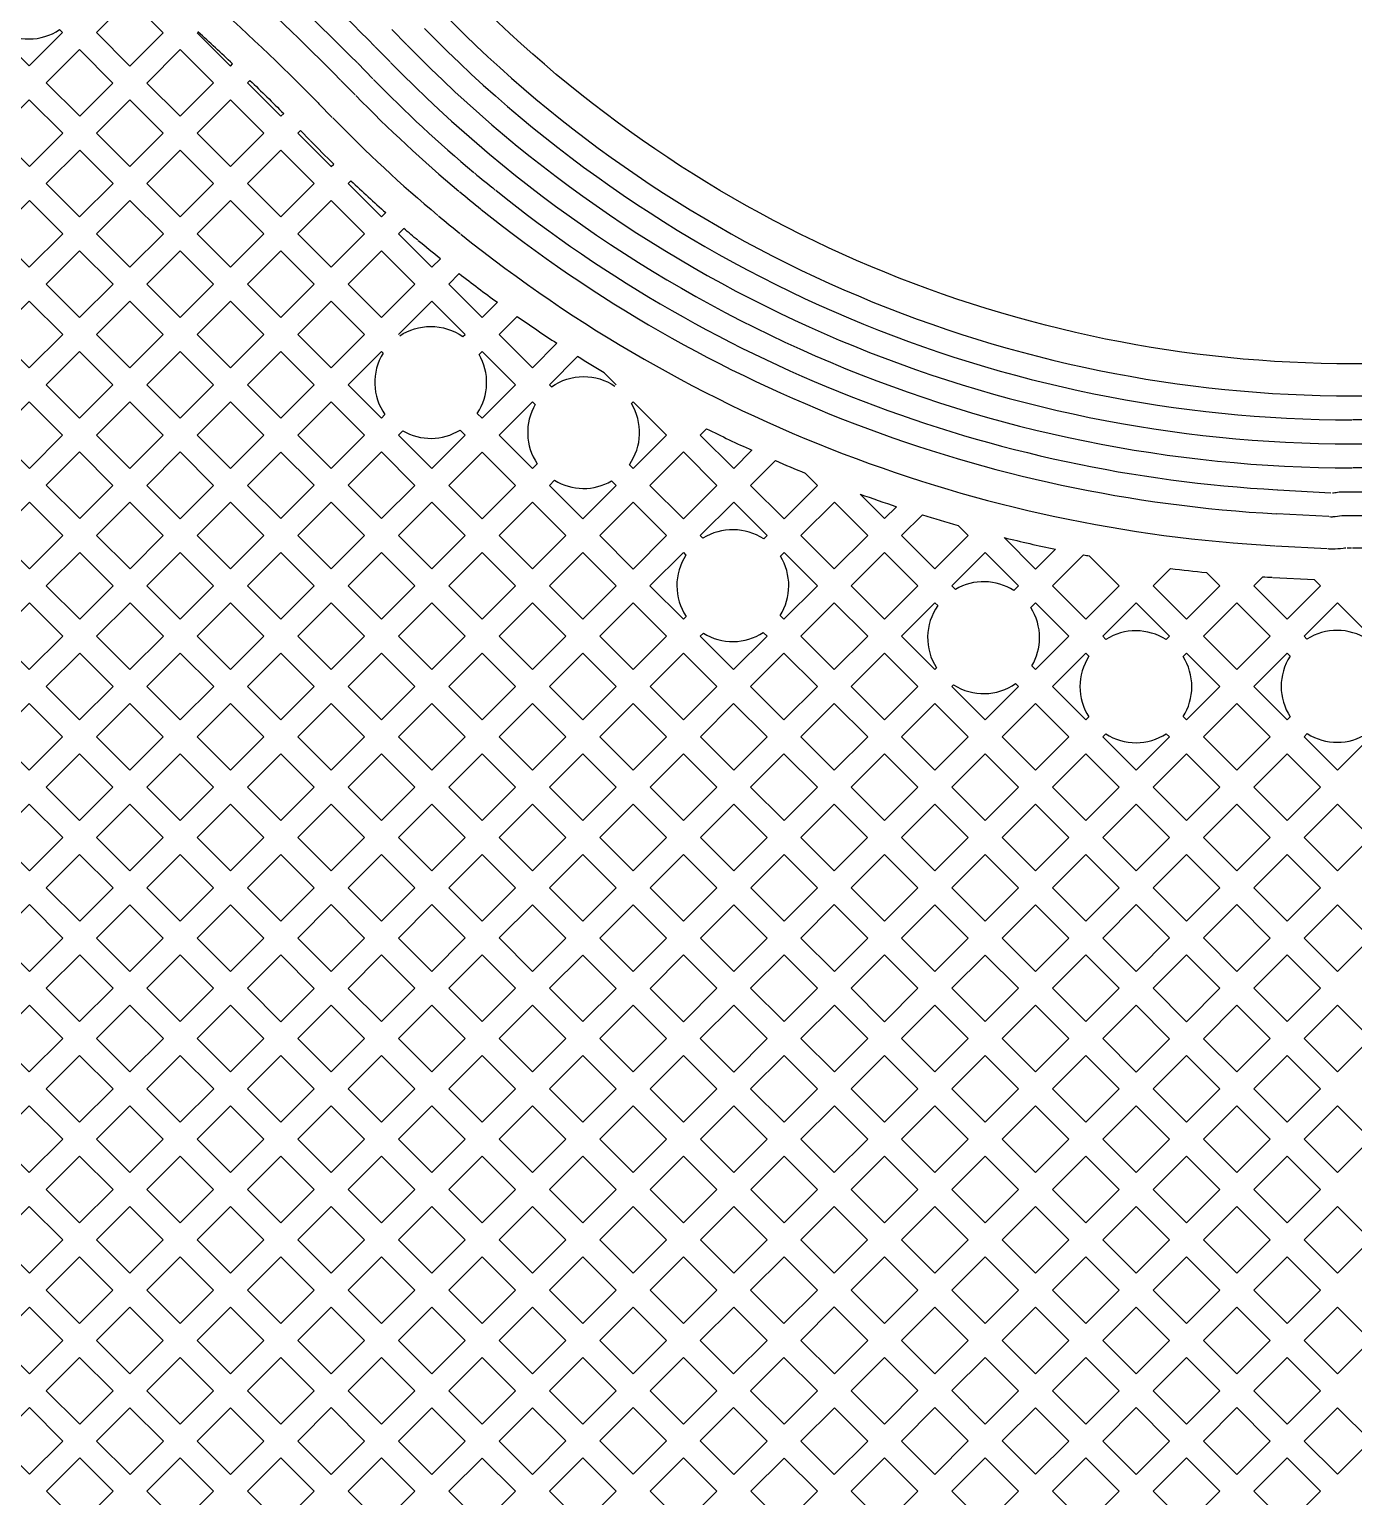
# Model space of a CAD drawing. Extents: x 1548 to 1929, y -174 to 95.
# Drawn here: x 1614.468 to 1618.676, y 44.622 to 49.285 of the extents above; entities that cross this region are included whole.
import ezdxf

# ---------------------------------------------------------------- set-up
doc = ezdxf.new("R2010")
doc.units = 0
doc.layers.add('gbr-dxf_layer0', color=7, linetype='Continuous')

msp = doc.modelspace()

# ---------------------------------------------------------------- linework, layer by layer
at = {"layer": 'gbr-dxf_layer0'}
for p, q in [((1615.6204, 49.2848), (1615.668, 49.2362)), ((1615.6147, 49.1817), (1615.5671, 49.2303)), ((1615.5117, 49.1778), (1615.5599, 49.1287)), ((1615.5037, 49.0773), (1615.4585, 49.1231)), ((1618.6733, 48.1205), (1624.1723, 48.1205)), ((1624.1709, 48.0443), (1618.6719, 48.0443)), ((1618.6717, 47.9682), (1624.1726, 47.9682)), ((1624.1701, 47.892), (1618.6731, 47.892)), ((1618.435, 47.8221), (1618.6034, 47.8129)), ((1618.6715, 47.8158), (1624.1729, 47.8158)), ((1618.5968, 47.737), (1618.4322, 47.7459)), ((1624.1704, 47.7396), (1618.6728, 47.7396)), ((1618.4281, 47.644), (1618.5915, 47.6351)), ((1618.655, 47.6374), (1618.6696, 47.6376)), ((1618.6719, 47.6377), (1624.173, 47.6377))]:
    msp.add_line(p, q, dxfattribs=at)
at = {"layer": 'gbr-dxf_layer0', "linetype": 'Continuous'}
for points in [[(1664.8334, 53.4093, 0.067841), (1664.7315, 53.3954), (1664.7247, 53.3936), (1664.5482, 53.3936, 0.196906), (1664.3886, 53.3268), (1664.3323, 53.2704, -0.047957), (1664.2718, 53.2389), (1636.0623, 53.2389, 0.202307), (1626.9926, 49.4125, -0.202284), (1624.1723, 48.2224), (1618.672, 48.2224, -0.202256), (1615.852, 49.4119)], [(1614.6436, 49.714, -0.032228), (1615.3835, 49.0542, -0.036152), (1615.3884, 49.0488), (1615.4309, 49.0056)], [(1615.0018, 49.2748), (1615.1077, 49.1689), (1615.1142, 49.1755, 0.004948), (1615.0042, 49.2773)], [(1615.3214, 48.9552), (1615.4273, 48.8493), (1615.4353, 48.8573, -0.005716), (1615.361, 48.9318)], [(1615.7025, 48.615, -0.003186), (1615.6582, 48.6526), (1615.6411, 48.6355)], [(1615.6411, 48.6355), (1615.7471, 48.5295), (1615.7742, 48.5565, -0.005769), (1615.704, 48.6138)], [(1615.6453, 48.3116, -0.147494), (1615.7435, 48.3412, -0.154669), (1615.8459, 48.3088), (1615.853, 48.3158), (1615.7471, 48.4217), (1615.6411, 48.3157)], [(1616.3327, 48.156), (1616.295, 48.1936, -0.005398), (1616.2103, 48.2456), (1616.1207, 48.1559)], [(1616.1207, 48.1559), (1616.1271, 48.1495, -0.154617), (1616.2294, 48.182, -0.148891), (1616.3285, 48.1518)], [(1616.6002, 47.9962), (1616.6201, 48.0161, 0.008622), (1616.764, 47.9479)], [(1618.6083, 47.8127, 0.054475), (1618.6247, 47.8145, -0.064183), (1618.6344, 47.8157), (1618.6701, 47.8157)], [(1618.6714, 47.7395), (1618.6385, 47.7395, -0.047472), (1618.6098, 47.7365)], [(1618.6091, 47.6346, 0.033005), (1618.6426, 47.6368, -0.041348), (1618.6509, 47.6375)], [(1618.4169, 47.5429, -0.001715), (1618.3867, 47.5447), (1618.3585, 47.5165)]]:
    msp.add_lwpolyline(points, format="xyb", dxfattribs=at)
for points in [[(1614.6819, 49.2749), (1614.7879, 49.381), (1614.894, 49.2748), (1614.788, 49.1688)], [(1614.5222, 49.1152), (1614.628, 49.2211), (1614.7341, 49.1149), (1614.6283, 49.0091)], [(1614.8419, 49.1149), (1614.9479, 49.2209), (1615.0538, 49.115), (1614.9478, 49.009)], [(1614.3623, 48.9553), (1614.4683, 49.0613), (1614.5744, 48.9552), (1614.4684, 48.8492)], [(1614.6822, 48.9552), (1614.788, 49.061), (1614.8939, 48.9552), (1614.7881, 48.8493)], [(1615.0017, 48.9552), (1615.1077, 49.0612), (1615.2137, 48.9552), (1615.1077, 48.8491)], [(1614.5223, 48.7953), (1614.6283, 48.9013), (1614.7342, 48.7954), (1614.6282, 48.6894)], [(1614.8419, 48.7954), (1614.9478, 48.9013), (1615.0538, 48.7953), (1614.948, 48.6894)], [(1615.1616, 48.7953), (1615.2676, 48.9013), (1615.3734, 48.7954), (1615.2674, 48.6894)], [(1614.3625, 48.6355), (1614.4684, 48.7414), (1614.5743, 48.6356), (1614.4683, 48.5296)], [(1614.6821, 48.6356), (1614.7881, 48.7416), (1614.8941, 48.6355), (1614.7881, 48.5296)], [(1615.0018, 48.6355), (1615.1077, 48.7414), (1615.2136, 48.6355), (1615.1077, 48.5297)], [(1615.3213, 48.6355), (1615.4273, 48.7415), (1615.5333, 48.6355), (1615.4273, 48.5295)], [(1614.5222, 48.4757), (1614.6282, 48.5817), (1614.7342, 48.4757), (1614.6282, 48.3697)], [(1614.842, 48.4757), (1614.948, 48.5817), (1615.0538, 48.4758), (1614.9478, 48.3698)], [(1615.1616, 48.4758), (1615.2674, 48.5816), (1615.3735, 48.4756), (1615.2676, 48.3698)], [(1615.4812, 48.4756), (1615.5872, 48.5816), (1615.6932, 48.4756), (1615.5872, 48.3696)], [(1614.3623, 48.3158), (1614.4683, 48.4219), (1614.5744, 48.3158), (1614.4683, 48.2098)], [(1614.6821, 48.3158), (1614.7881, 48.4218), (1614.894, 48.3159), (1614.788, 48.21)], [(1615.0017, 48.3159), (1615.1077, 48.4219), (1615.2137, 48.3159), (1615.1077, 48.2099)], [(1615.3215, 48.3159), (1615.4273, 48.4217), (1615.5334, 48.3157), (1615.4275, 48.2099)], [(1614.5222, 48.1559), (1614.6282, 48.262), (1614.7341, 48.1561), (1614.6281, 48.05)], [(1614.8419, 48.1561), (1614.9478, 48.262), (1615.0539, 48.156), (1614.9479, 48.0501)], [(1615.1616, 48.156), (1615.2676, 48.262), (1615.3736, 48.156), (1615.2676, 48.05)], [(1614.3625, 47.9962), (1614.4683, 48.102), (1614.5742, 47.9962), (1614.4684, 47.8903)], [(1614.682, 47.9962), (1614.788, 48.1022), (1614.894, 47.9962), (1614.788, 47.8901)], [(1615.0018, 47.9962), (1615.1077, 48.1021), (1615.2138, 47.9961), (1615.1078, 47.8902)], [(1615.3215, 47.9961), (1615.4275, 48.1021), (1615.5334, 47.9962), (1615.4274, 47.8902)], [(1614.5223, 47.8365), (1614.6281, 47.9423), (1614.7341, 47.8363), (1614.6283, 47.7305)], [(1614.8419, 47.8363), (1614.9479, 47.9423), (1615.0539, 47.8363), (1614.9479, 47.7302)], [(1615.1617, 47.8363), (1615.2676, 47.9422), (1615.3735, 47.8364), (1615.2676, 47.7304)], [(1615.4813, 47.8364), (1615.5873, 47.9423), (1615.6933, 47.8363), (1615.5873, 47.7304)], [(1615.801, 47.8363), (1615.9069, 47.9422), (1616.0129, 47.8362), (1615.9071, 47.7303)], [(1616.4403, 47.8363), (1616.5463, 47.9423), (1616.6524, 47.8363), (1616.5463, 47.7303)], [(1614.3624, 47.6765), (1614.4684, 47.7826), (1614.5744, 47.6766), (1614.4684, 47.5705)], [(1614.6822, 47.6766), (1614.788, 47.7824), (1614.894, 47.6764), (1614.7882, 47.5706)], [(1615.0018, 47.6764), (1615.1078, 47.7824), (1615.2137, 47.6765), (1615.1076, 47.5705)], [(1615.3214, 47.6765), (1615.4274, 47.7825), (1615.5334, 47.6765), (1615.4275, 47.5705)], [(1615.6412, 47.6765), (1615.7472, 47.7825), (1615.8532, 47.6764), (1615.7472, 47.5705)], [(1615.9609, 47.6764), (1616.0668, 47.7823), (1616.1727, 47.6764), (1616.0668, 47.5706)], [(1616.2804, 47.6764), (1616.3864, 47.7824), (1616.4924, 47.6764), (1616.3865, 47.5704)], [(1616.92, 47.6764), (1617.0261, 47.7825), (1617.1319, 47.6766), (1617.0259, 47.5705)], [(1614.5223, 47.5167), (1614.6283, 47.6227), (1614.7343, 47.5167), (1614.6283, 47.4106)], [(1614.8421, 47.5167), (1614.9479, 47.6225), (1615.0538, 47.5166), (1614.948, 47.4108)], [(1615.1615, 47.5166), (1615.2676, 47.6226), (1615.3736, 47.5166), (1615.2675, 47.4106)], [(1615.4813, 47.5166), (1615.5873, 47.6226), (1615.6933, 47.5166), (1615.5873, 47.4106)], [(1615.8011, 47.5166), (1615.9071, 47.6226), (1616.0129, 47.5167), (1615.907, 47.4107)], [(1616.1207, 47.5167), (1616.2266, 47.6225), (1616.3326, 47.5165), (1616.2267, 47.4107)], [(1617.0798, 47.5167), (1617.1858, 47.6227), (1617.2918, 47.5167), (1617.1858, 47.4106)], [(1614.3623, 47.3567), (1614.4684, 47.4628), (1614.5744, 47.3568), (1614.4683, 47.2507)], [(1614.6821, 47.3568), (1614.7882, 47.4628), (1614.8941, 47.3569), (1614.788, 47.2509)], [(1615.0018, 47.3569), (1615.1076, 47.4627), (1615.2137, 47.3567), (1615.1078, 47.2509)], [(1615.3214, 47.3567), (1615.4275, 47.4627), (1615.5335, 47.3567), (1615.4274, 47.2507)], [(1615.6412, 47.3567), (1615.7472, 47.4627), (1615.8531, 47.3568), (1615.7471, 47.2508)], [(1615.9608, 47.3568), (1616.0668, 47.4628), (1616.1728, 47.3568), (1616.0669, 47.2508)], [(1616.2806, 47.3568), (1616.3865, 47.4626), (1616.4925, 47.3566), (1616.3866, 47.2508)], [(1616.9199, 47.3567), (1617.0259, 47.4628), (1617.1319, 47.3568), (1617.0259, 47.2507)], [(1618.1988, 47.3567), (1618.3047, 47.4626), (1618.4107, 47.3566), (1618.3048, 47.2507)], [(1614.5222, 47.1968), (1614.6283, 47.3029), (1614.7342, 47.197), (1614.6281, 47.091)], [(1614.8419, 47.197), (1614.948, 47.303), (1615.054, 47.197), (1614.9479, 47.091)], [(1615.1617, 47.197), (1615.2675, 47.3028), (1615.3735, 47.1968), (1615.2677, 47.091)], [(1615.4813, 47.1968), (1615.5873, 47.3029), (1615.6932, 47.197), (1615.5872, 47.0909)], [(1615.801, 47.197), (1615.907, 47.3029), (1616.013, 47.1969), (1615.907, 47.091)], [(1616.1207, 47.1969), (1616.2267, 47.3029), (1616.3327, 47.1969), (1616.2268, 47.0909)], [(1616.4405, 47.1969), (1616.5464, 47.3028), (1616.6522, 47.1969), (1616.5464, 47.091)], [(1616.76, 47.1969), (1616.866, 47.3029), (1616.972, 47.1968), (1616.866, 47.0909)], [(1617.0798, 47.1968), (1617.1858, 47.3029), (1617.2918, 47.1969), (1617.1858, 47.0908)], [(1614.3624, 47.0371), (1614.4683, 47.143), (1614.5742, 47.0371), (1614.4683, 46.9312)], [(1614.682, 47.0371), (1614.788, 47.1431), (1614.894, 47.0371), (1614.788, 46.9311)], [(1615.0018, 47.0371), (1615.1078, 47.1431), (1615.2139, 47.0371), (1615.1078, 46.9311)], [(1615.3216, 47.0371), (1615.4274, 47.1429), (1615.5333, 47.0371), (1615.4275, 46.9312)], [(1615.6411, 47.0371), (1615.7471, 47.1431), (1615.8531, 47.0371), (1615.7471, 46.931)], [(1615.9609, 47.0371), (1616.0669, 47.143), (1616.1729, 47.037), (1616.0669, 46.9311)], [(1616.2806, 47.037), (1616.3866, 47.143), (1616.4925, 47.0371), (1616.3865, 46.9312)], [(1616.6003, 47.0371), (1616.7061, 47.143), (1616.8121, 47.037), (1616.7063, 46.9311)], [(1616.9199, 47.037), (1617.0259, 47.143), (1617.1319, 47.0369), (1617.0259, 46.931)], [(1617.2396, 47.0369), (1617.3457, 47.143), (1617.4516, 47.0371), (1617.3455, 46.9311)], [(1617.5593, 47.0371), (1617.6654, 47.1431), (1617.7714, 47.0371), (1617.6653, 46.9311)], [(1618.1987, 47.0369), (1618.3048, 47.143), (1618.4107, 47.0371), (1618.3046, 46.931)], [(1614.5222, 46.8773), (1614.6281, 46.9832), (1614.7341, 46.8772), (1614.6282, 46.7713)], [(1614.8419, 46.8772), (1614.9479, 46.9832), (1615.0539, 46.8772), (1614.9479, 46.7712)], [(1615.1617, 46.8772), (1615.2677, 46.9832), (1615.3736, 46.8774), (1615.2676, 46.7713)], [(1615.4814, 46.8774), (1615.5872, 46.9832), (1615.6932, 46.8772), (1615.5874, 46.7713)], [(1615.801, 46.8772), (1615.907, 46.9832), (1616.013, 46.8772), (1615.907, 46.7711)], [(1616.1208, 46.8772), (1616.2268, 46.9832), (1616.3326, 46.8773), (1616.2267, 46.7713)], [(1616.4404, 46.8773), (1616.5464, 46.9832), (1616.6524, 46.8772), (1616.5464, 46.7713)], [(1616.7601, 46.8772), (1616.866, 46.9831), (1616.972, 46.8771), (1616.8662, 46.7712)], [(1617.0798, 46.8771), (1617.1858, 46.9831), (1617.2917, 46.8772), (1617.1857, 46.7712)], [(1617.3994, 46.8772), (1617.5055, 46.9832), (1617.6115, 46.8772), (1617.5054, 46.7712)], [(1617.7192, 46.8772), (1617.8253, 46.9832), (1617.9313, 46.8772), (1617.8252, 46.7712)], [(1618.039, 46.8772), (1618.1448, 46.983), (1618.2507, 46.8772), (1618.1449, 46.7713)], [(1618.3585, 46.8772), (1618.4645, 46.9832), (1618.5704, 46.8773), (1618.4644, 46.7713)], [(1614.3624, 46.7175), (1614.4683, 46.8234), (1614.5743, 46.7174), (1614.4684, 46.6115)], [(1614.6821, 46.7174), (1614.788, 46.8233), (1614.894, 46.7173), (1614.7881, 46.6114)], [(1615.0018, 46.7173), (1615.1078, 46.8233), (1615.2137, 46.7174), (1615.1077, 46.6114)], [(1615.3215, 46.7174), (1615.4275, 46.8235), (1615.5335, 46.7175), (1615.4275, 46.6114)], [(1615.6413, 46.7175), (1615.7471, 46.8233), (1615.8531, 46.7173), (1615.7473, 46.6115)], [(1615.9609, 46.7173), (1616.0669, 46.8233), (1616.1728, 46.7174), (1616.0667, 46.6114)], [(1616.2805, 46.7174), (1616.3865, 46.8234), (1616.4925, 46.7174), (1616.3866, 46.6114)], [(1616.6003, 46.7174), (1616.7063, 46.8234), (1616.8123, 46.7173), (1616.7063, 46.6114)], [(1616.92, 46.7173), (1617.0259, 46.8232), (1617.1318, 46.7173), (1617.0259, 46.6115)], [(1617.2396, 46.7173), (1617.3455, 46.8233), (1617.4515, 46.7173), (1617.3456, 46.6113)], [(1617.5593, 46.7173), (1617.6653, 46.8233), (1617.7714, 46.7173), (1617.6653, 46.6113)], [(1617.8791, 46.7173), (1617.9852, 46.8234), (1618.091, 46.7175), (1617.985, 46.6114)], [(1618.1988, 46.7175), (1618.3046, 46.8233), (1618.4105, 46.7174), (1618.3047, 46.6116)], [(1618.5183, 46.7174), (1618.6243, 46.8234), (1618.7304, 46.7173), (1618.6244, 46.6113)], [(1614.5223, 46.5576), (1614.6282, 46.6635), (1614.7342, 46.5575), (1614.6283, 46.4516)], [(1614.842, 46.5575), (1614.9479, 46.6634), (1615.0538, 46.5575), (1614.9479, 46.4516)], [(1615.1615, 46.5575), (1615.2676, 46.6636), (1615.3736, 46.5575), (1615.2676, 46.4515)], [(1615.4814, 46.5575), (1615.5874, 46.6636), (1615.6934, 46.5576), (1615.5874, 46.4515)], [(1615.8012, 46.5576), (1615.907, 46.6634), (1616.0129, 46.5575), (1615.9071, 46.4517)], [(1616.1206, 46.5575), (1616.2267, 46.6635), (1616.3327, 46.5575), (1616.2266, 46.4515)], [(1616.4404, 46.5575), (1616.5464, 46.6635), (1616.6524, 46.5575), (1616.5465, 46.4515)], [(1616.7602, 46.5575), (1616.8662, 46.6635), (1616.972, 46.5576), (1616.8661, 46.4516)], [(1617.0798, 46.5576), (1617.1857, 46.6634), (1617.2917, 46.5574), (1617.1858, 46.4516)], [(1617.3995, 46.5574), (1617.5054, 46.6634), (1617.6114, 46.5574), (1617.5055, 46.4514)], [(1617.7192, 46.5574), (1617.8252, 46.6634), (1617.9311, 46.5575), (1617.8251, 46.4515)], [(1618.0389, 46.5575), (1618.1449, 46.6636), (1618.2508, 46.5577), (1618.1448, 46.4517)], [(1618.3586, 46.5577), (1618.4644, 46.6635), (1618.5705, 46.5574), (1618.4647, 46.4516)], [(1614.3624, 46.3977), (1614.4684, 46.5037), (1614.5744, 46.3977), (1614.4684, 46.2916)], [(1614.6822, 46.3977), (1614.7881, 46.5036), (1614.894, 46.3977), (1614.7881, 46.2918)], [(1615.0018, 46.3977), (1615.1077, 46.5036), (1615.2137, 46.3976), (1615.1078, 46.2917)], [(1615.3214, 46.3976), (1615.4275, 46.5037), (1615.5335, 46.3977), (1615.4275, 46.2916)], [(1615.6413, 46.3977), (1615.7473, 46.5037), (1615.8532, 46.3978), (1615.7471, 46.2918)], [(1615.9609, 46.3978), (1616.0667, 46.5036), (1616.1728, 46.3976), (1616.0669, 46.2918)], [(1616.2805, 46.3976), (1616.3866, 46.5036), (1616.4926, 46.3976), (1616.3865, 46.2916)], [(1616.6003, 46.3976), (1616.7063, 46.5036), (1616.8122, 46.3977), (1616.7062, 46.2917)], [(1616.92, 46.3977), (1617.0259, 46.5037), (1617.1319, 46.3977), (1617.026, 46.2917)], [(1617.2397, 46.3977), (1617.3456, 46.5036), (1617.4516, 46.3975), (1617.3457, 46.2917)], [(1617.5593, 46.3975), (1617.6653, 46.5035), (1617.7712, 46.3976), (1617.6652, 46.2917)], [(1617.879, 46.3976), (1617.985, 46.5037), (1618.0909, 46.3978), (1617.9849, 46.2917)], [(1618.1987, 46.3978), (1618.3047, 46.5038), (1618.4108, 46.3977), (1618.3048, 46.2916)], [(1618.5186, 46.3977), (1618.6244, 46.5035), (1618.7303, 46.3976), (1618.6245, 46.2918)], [(1614.5223, 46.2378), (1614.6283, 46.3438), (1614.7342, 46.2379), (1614.6281, 46.1319)], [(1614.8419, 46.2379), (1614.9479, 46.3439), (1615.0539, 46.2378), (1614.948, 46.1319)], [(1615.1616, 46.2378), (1615.2676, 46.3438), (1615.3736, 46.2377), (1615.2677, 46.1318)], [(1615.4813, 46.2377), (1615.5874, 46.3438), (1615.6933, 46.2379), (1615.5872, 46.1319)], [(1615.801, 46.2379), (1615.9071, 46.3439), (1616.0131, 46.2379), (1615.907, 46.1319)], [(1616.1208, 46.2379), (1616.2266, 46.3437), (1616.3327, 46.2377), (1616.2268, 46.1319)], [(1616.4404, 46.2377), (1616.5465, 46.3438), (1616.6523, 46.2379), (1616.5463, 46.1318)], [(1616.7601, 46.2379), (1616.8661, 46.3438), (1616.9721, 46.2378), (1616.8661, 46.1319)], [(1617.0799, 46.2378), (1617.1858, 46.3438), (1617.2918, 46.2378), (1617.1859, 46.1318)], [(1617.3996, 46.2378), (1617.5055, 46.3437), (1617.6114, 46.2378), (1617.5055, 46.1319)], [(1617.7191, 46.2378), (1617.8251, 46.3438), (1617.931, 46.2379), (1617.825, 46.1319)], [(1618.0387, 46.2379), (1618.1448, 46.3439), (1618.2509, 46.2378), (1618.1449, 46.1317)], [(1618.3587, 46.2378), (1618.4647, 46.3438), (1618.5706, 46.2379), (1618.4646, 46.1319)], [(1614.3624, 46.0779), (1614.4684, 46.1839), (1614.5743, 46.078), (1614.4683, 45.972)], [(1614.682, 46.078), (1614.7881, 46.184), (1614.8941, 46.078), (1614.788, 45.972)], [(1615.0018, 46.078), (1615.1078, 46.184), (1615.2138, 46.0779), (1615.1078, 45.972)], [(1615.3215, 46.0779), (1615.4275, 46.1839), (1615.5333, 46.078), (1615.4274, 45.9721)], [(1615.6411, 46.078), (1615.7471, 46.184), (1615.8531, 46.078), (1615.7471, 45.972)], [(1615.9609, 46.078), (1616.0669, 46.184), (1616.173, 46.078), (1616.0669, 45.972)], [(1616.2807, 46.078), (1616.3865, 46.1838), (1616.4924, 46.0779), (1616.3866, 45.9721)], [(1616.6002, 46.0779), (1616.7062, 46.184), (1616.8122, 46.078), (1616.7062, 45.9719)], [(1616.92, 46.078), (1617.026, 46.184), (1617.132, 46.0779), (1617.026, 45.972)], [(1617.2397, 46.0779), (1617.3457, 46.1839), (1617.4516, 46.078), (1617.3456, 45.9721)], [(1617.5594, 46.078), (1617.6652, 46.1839), (1617.7711, 46.078), (1617.6652, 45.9721)], [(1617.8789, 46.078), (1617.9849, 46.184), (1618.091, 46.0778), (1617.985, 45.9719)], [(1618.1988, 46.0778), (1618.3048, 46.1839), (1618.4107, 46.078), (1618.3046, 45.972)], [(1618.5184, 46.078), (1618.6245, 46.184), (1618.7305, 46.078), (1618.6244, 45.972)], [(1614.5222, 45.9182), (1614.6281, 46.0241), (1614.7342, 45.9181), (1614.6282, 45.8122)], [(1614.8419, 45.9181), (1614.948, 46.0241), (1615.054, 45.9181), (1614.9479, 45.8121)], [(1615.1617, 45.9181), (1615.2677, 46.0241), (1615.3735, 45.9182), (1615.2676, 45.8122)], [(1615.4813, 45.9182), (1615.5872, 46.0241), (1615.6932, 45.9181), (1615.5873, 45.8122)], [(1615.801, 45.9181), (1615.907, 46.0241), (1616.013, 45.9181), (1615.907, 45.8121)], [(1616.1208, 45.9181), (1616.2268, 46.0241), (1616.3327, 45.9183), (1616.2267, 45.8122)], [(1616.4405, 45.9183), (1616.5463, 46.0241), (1616.6523, 45.9181), (1616.5465, 45.8122)], [(1616.7601, 45.9181), (1616.8661, 46.0241), (1616.9721, 45.9181), (1616.8661, 45.812)], [(1617.0799, 45.9181), (1617.1859, 46.0241), (1617.2918, 45.9182), (1617.1858, 45.8122)], [(1617.3995, 45.9182), (1617.5055, 46.0241), (1617.6114, 45.9183), (1617.5054, 45.8123)], [(1617.7191, 45.9183), (1617.825, 46.0241), (1617.9311, 45.918), (1617.8253, 45.8121)], [(1618.0389, 45.918), (1618.1449, 46.024), (1618.2508, 45.9181), (1618.1448, 45.8121)], [(1618.3585, 45.9181), (1618.4646, 46.0241), (1618.5706, 45.9181), (1618.4645, 45.8121)], [(1614.3623, 45.7583), (1614.4683, 45.8643), (1614.5743, 45.7583), (1614.4683, 45.6523)], [(1614.6821, 45.7583), (1614.788, 45.8642), (1614.894, 45.7582), (1614.7881, 45.6523)], [(1615.0018, 45.7582), (1615.1078, 45.8642), (1615.2137, 45.7584), (1615.1077, 45.6523)], [(1615.3215, 45.7584), (1615.4274, 45.8643), (1615.5334, 45.7583), (1615.4275, 45.6524)], [(1615.6412, 45.7583), (1615.7471, 45.8642), (1615.8531, 45.7582), (1615.7472, 45.6523)], [(1615.9609, 45.7582), (1616.0669, 45.8642), (1616.1728, 45.7583), (1616.0668, 45.6523)], [(1616.2806, 45.7583), (1616.3866, 45.8644), (1616.4926, 45.7584), (1616.3866, 45.6523)], [(1616.6004, 45.7584), (1616.7062, 45.8642), (1616.8122, 45.7582), (1616.7064, 45.6524)], [(1616.92, 45.7582), (1617.026, 45.8642), (1617.1319, 45.7583), (1617.0259, 45.6523)], [(1617.2396, 45.7583), (1617.3456, 45.8643), (1617.4515, 45.7584), (1617.3455, 45.6524)], [(1617.5593, 45.7584), (1617.6652, 45.8644), (1617.7714, 45.7582), (1617.6654, 45.6523)], [(1617.8791, 45.7582), (1617.985, 45.8641), (1618.0909, 45.7582), (1617.985, 45.6523)], [(1618.1987, 45.7582), (1618.3046, 45.8642), (1618.4107, 45.7582), (1618.3047, 45.6522)], [(1618.5184, 45.7582), (1618.6244, 45.8642), (1618.7303, 45.7583), (1618.6243, 45.6523)], [(1614.5222, 45.5984), (1614.6282, 45.7044), (1614.7342, 45.5984), (1614.6282, 45.4924)], [(1614.842, 45.5984), (1614.9479, 45.7043), (1615.0538, 45.5984), (1614.9479, 45.4925)], [(1615.1616, 45.5984), (1615.2676, 45.7045), (1615.3736, 45.5985), (1615.2676, 45.4924)], [(1615.4814, 45.5985), (1615.5873, 45.7044), (1615.6933, 45.5984), (1615.5874, 45.4925)], [(1615.8011, 45.5984), (1615.907, 45.7043), (1616.0129, 45.5984), (1615.907, 45.4925)], [(1616.1207, 45.5984), (1616.2267, 45.7045), (1616.3327, 45.5984), (1616.2267, 45.4924)], [(1616.4405, 45.5984), (1616.5465, 45.7045), (1616.6525, 45.5985), (1616.5465, 45.4924)], [(1616.7603, 45.5985), (1616.8661, 45.7043), (1616.972, 45.5984), (1616.8662, 45.4926)], [(1617.0797, 45.5984), (1617.1858, 45.7044), (1617.2917, 45.5985), (1617.1856, 45.4925)], [(1617.3994, 45.5985), (1617.5054, 45.7045), (1617.6115, 45.5984), (1617.5056, 45.4924)], [(1617.7193, 45.5984), (1617.8253, 45.7044), (1617.9311, 45.5985), (1617.8252, 45.4925)], [(1618.0389, 45.5985), (1618.1448, 45.7044), (1618.2508, 45.5983), (1618.1449, 45.4925)], [(1618.3586, 45.5983), (1618.4645, 45.7043), (1618.5704, 45.5984), (1618.4645, 45.4925)], [(1614.3624, 45.4386), (1614.4683, 45.5445), (1614.5743, 45.4385), (1614.4684, 45.3326)], [(1614.6821, 45.4385), (1614.7881, 45.5445), (1614.894, 45.4386), (1614.788, 45.3326)], [(1615.0017, 45.4386), (1615.1077, 45.5446), (1615.2137, 45.4386), (1615.1078, 45.3326)], [(1615.3215, 45.4386), (1615.4275, 45.5446), (1615.5335, 45.4386), (1615.4275, 45.3325)], [(1615.6413, 45.4386), (1615.7472, 45.5445), (1615.8531, 45.4386), (1615.7472, 45.3327)], [(1615.9609, 45.4386), (1616.0668, 45.5445), (1616.1728, 45.4385), (1616.0669, 45.3326)], [(1616.2805, 45.4385), (1616.3866, 45.5446), (1616.4926, 45.4386), (1616.3866, 45.3325)], [(1616.6004, 45.4386), (1616.7064, 45.5446), (1616.8123, 45.4387), (1616.7062, 45.3327)], [(1616.92, 45.4387), (1617.0259, 45.5445), (1617.1317, 45.4386), (1617.0259, 45.3328)], [(1617.2395, 45.4386), (1617.3455, 45.5447), (1617.4517, 45.4385), (1617.3456, 45.3325)], [(1617.5594, 45.4385), (1617.6654, 45.5445), (1617.7713, 45.4386), (1617.6653, 45.3326)], [(1617.8791, 45.4386), (1617.985, 45.5446), (1618.091, 45.4386), (1617.9851, 45.3326)], [(1618.1988, 45.4386), (1618.3047, 45.5445), (1618.4106, 45.4386), (1618.3047, 45.3327)], [(1618.5183, 45.4386), (1618.6243, 45.5445), (1618.7303, 45.4385), (1618.6244, 45.3326)], [(1614.5223, 45.2787), (1614.6282, 45.3846), (1614.7341, 45.2787), (1614.6282, 45.1728)], [(1614.8419, 45.2787), (1614.9479, 45.3847), (1615.0539, 45.2787), (1614.9479, 45.1727)], [(1615.1616, 45.2787), (1615.2676, 45.3847), (1615.3736, 45.2787), (1615.2677, 45.1727)], [(1615.4814, 45.2787), (1615.5874, 45.3847), (1615.6933, 45.2788), (1615.5872, 45.1728)], [(1615.801, 45.2788), (1615.907, 45.3847), (1616.013, 45.2787), (1615.9071, 45.1728)], [(1616.1208, 45.2787), (1616.2267, 45.3846), (1616.3327, 45.2786), (1616.2268, 45.1727)], [(1616.4404, 45.2786), (1616.5465, 45.3847), (1616.6524, 45.2788), (1616.5463, 45.1727)], [(1616.7601, 45.2788), (1616.8662, 45.3848), (1616.972, 45.2789), (1616.866, 45.1729)], [(1617.0798, 45.2789), (1617.1856, 45.3847), (1617.2918, 45.2786), (1617.1859, 45.1728)], [(1617.3995, 45.2786), (1617.5056, 45.3846), (1617.6114, 45.2788), (1617.5054, 45.1727)], [(1617.7192, 45.2788), (1617.8252, 45.3848), (1617.9312, 45.2787), (1617.8252, 45.1727)], [(1618.039, 45.2787), (1618.1449, 45.3847), (1618.2508, 45.2788), (1618.1449, 45.1729)], [(1618.3586, 45.2788), (1618.4645, 45.3847), (1618.5705, 45.2787), (1618.4646, 45.1728)], [(1614.3625, 45.1189), (1614.4684, 45.2248), (1614.5743, 45.1189), (1614.4684, 45.013)], [(1614.682, 45.1189), (1614.788, 45.2249), (1614.894, 45.1188), (1614.7881, 45.0129)], [(1615.0018, 45.1188), (1615.1078, 45.2248), (1615.2138, 45.1188), (1615.1078, 45.0128)], [(1615.3215, 45.1188), (1615.4275, 45.2248), (1615.5334, 45.1189), (1615.4274, 45.0129)], [(1615.6411, 45.1189), (1615.7472, 45.2249), (1615.8532, 45.1189), (1615.7471, 45.0129)], [(1615.9609, 45.1189), (1616.0669, 45.2249), (1616.1729, 45.1188), (1616.0669, 45.0129)], [(1616.2806, 45.1188), (1616.3866, 45.2248), (1616.4924, 45.1189), (1616.3865, 45.013)], [(1616.6002, 45.1189), (1616.7062, 45.2249), (1616.8121, 45.119), (1616.7061, 45.013)], [(1616.9199, 45.119), (1617.0259, 45.2251), (1617.1321, 45.1189), (1617.026, 45.0129)], [(1617.2398, 45.1189), (1617.3456, 45.2247), (1617.4515, 45.1188), (1617.3457, 45.013)], [(1617.5593, 45.1188), (1617.6653, 45.2249), (1617.7713, 45.1189), (1617.6653, 45.0128)], [(1617.8791, 45.1189), (1617.9851, 45.2249), (1618.091, 45.119), (1617.985, 45.013)], [(1618.1987, 45.119), (1618.3047, 45.2249), (1618.4107, 45.1189), (1618.3048, 45.013)], [(1618.5185, 45.1189), (1618.6244, 45.2248), (1618.7304, 45.1188), (1618.6245, 45.0129)], [(1614.5223, 44.9591), (1614.6282, 45.065), (1614.7342, 44.959), (1614.6283, 44.8531)], [(1614.8419, 44.959), (1614.9479, 45.065), (1615.0539, 44.9589), (1614.948, 44.853)], [(1615.1616, 44.9589), (1615.2677, 45.065), (1615.3735, 44.9591), (1615.2675, 44.8531)], [(1615.4813, 44.9591), (1615.5872, 45.065), (1615.6933, 44.959), (1615.5873, 44.8531)], [(1615.801, 44.959), (1615.9071, 45.065), (1616.0131, 44.959), (1615.907, 44.853)], [(1616.1208, 44.959), (1616.2268, 45.065), (1616.3327, 44.9591), (1616.2267, 44.8531)], [(1616.4404, 44.9591), (1616.5463, 45.065), (1616.6522, 44.9591), (1616.5463, 44.8532)], [(1616.76, 44.9591), (1616.866, 45.0651), (1616.9721, 44.959), (1616.8661, 44.853)], [(1617.0799, 44.959), (1617.1859, 45.065), (1617.2918, 44.9592), (1617.1858, 44.8531)], [(1617.3996, 44.9592), (1617.5054, 45.065), (1617.6114, 44.959), (1617.5056, 44.8531)], [(1617.7192, 44.959), (1617.8252, 45.065), (1617.9311, 44.9591), (1617.8251, 44.8531)], [(1618.0389, 44.9591), (1618.1449, 45.0651), (1618.2509, 44.9591), (1618.1449, 44.8531)], [(1618.3586, 44.9591), (1618.4646, 45.065), (1618.5706, 44.959), (1618.4647, 44.8531)], [(1614.3625, 44.7993), (1614.4684, 44.9052), (1614.5744, 44.7992), (1614.4685, 44.6933)], [(1614.6821, 44.7992), (1614.7881, 44.9051), (1614.8941, 44.7991), (1614.7882, 44.6932)], [(1615.0018, 44.7991), (1615.1078, 44.9051), (1615.2137, 44.7992), (1615.1077, 44.6932)], [(1615.3214, 44.7992), (1615.4274, 44.9052), (1615.5334, 44.7992), (1615.4274, 44.6932)], [(1615.6412, 44.7992), (1615.7471, 44.9051), (1615.8531, 44.7991), (1615.7472, 44.6932)], [(1615.9609, 44.7991), (1616.0669, 44.9051), (1616.1728, 44.7993), (1616.0668, 44.6932)], [(1616.2806, 44.7993), (1616.3865, 44.9052), (1616.4924, 44.7993), (1616.3865, 44.6934)], [(1616.6002, 44.7993), (1616.7061, 44.9052), (1616.8122, 44.7991), (1616.7063, 44.6932)], [(1616.92, 44.7991), (1617.026, 44.9051), (1617.1319, 44.7992), (1617.0259, 44.6932)], [(1617.2397, 44.7992), (1617.3457, 44.9053), (1617.4517, 44.7993), (1617.3457, 44.6932)], [(1617.5595, 44.7993), (1617.6653, 44.9051), (1617.7712, 44.7992), (1617.6654, 44.6934)], [(1617.8789, 44.7992), (1617.985, 44.9052), (1618.091, 44.7992), (1617.985, 44.6932)], [(1618.1988, 44.7992), (1618.3048, 44.9052), (1618.4108, 44.7992), (1618.3048, 44.6932)], [(1618.5185, 44.7992), (1618.6245, 44.9051), (1618.7304, 44.7993), (1618.6244, 44.6933)], [(1614.5224, 44.6394), (1614.6283, 44.7454), (1614.7343, 44.6393), (1614.6284, 44.5334)], [(1614.842, 44.6393), (1614.948, 44.7453), (1615.0538, 44.6394), (1614.9479, 44.5335)], [(1615.1616, 44.6394), (1615.2675, 44.7453), (1615.3735, 44.6393), (1615.2676, 44.5334)], [(1615.4813, 44.6393), (1615.5873, 44.7453), (1615.6933, 44.6393), (1615.5873, 44.5333)], [(1615.8011, 44.6393), (1615.907, 44.7452), (1616.0129, 44.6393), (1615.907, 44.5334)], [(1616.1207, 44.6393), (1616.2267, 44.7454), (1616.3326, 44.6395), (1616.2266, 44.5335)], [(1616.4404, 44.6395), (1616.5463, 44.7454), (1616.6524, 44.6393), (1616.5465, 44.5334)], [(1616.7602, 44.6393), (1616.8661, 44.7452), (1616.972, 44.6393), (1616.8661, 44.5334)], [(1617.0798, 44.6393), (1617.1858, 44.7454), (1617.2918, 44.6393), (1617.1858, 44.5333)], [(1617.3996, 44.6393), (1617.5056, 44.7454), (1617.6115, 44.6395), (1617.5055, 44.5335)], [(1617.7193, 44.6395), (1617.8251, 44.7453), (1617.9311, 44.6393), (1617.8253, 44.5335)], [(1618.0388, 44.6393), (1618.1449, 44.7453), (1618.2509, 44.6393), (1618.1448, 44.5333)], [(1618.3586, 44.6393), (1618.4647, 44.7453), (1618.5705, 44.6394), (1618.4645, 44.5334)]]:
    msp.add_lwpolyline(points, close=True, dxfattribs=at)
for points in [[(1614.3624, 49.275), (1614.3703, 49.2829, 0.297172), (1614.5645, 49.2845), (1614.5741, 49.2749), (1614.4683, 49.1691)], [(1615.1615, 49.115), (1615.1694, 49.1229, -0.00495), (1615.2764, 49.0179), (1615.2676, 49.009)], [(1615.4812, 48.7954), (1615.4902, 48.8044, 0.008129), (1615.6007, 48.7029), (1615.5872, 48.6894)], [(1615.801, 48.4756), (1615.8344, 48.509, 0.008194), (1615.9553, 48.4181), (1615.9069, 48.3697)], [(1615.9608, 48.3158), (1616.0182, 48.3733, 0.008272), (1616.1447, 48.2877), (1616.0668, 48.2098)], [(1615.4814, 48.156), (1615.5872, 48.2618), (1615.5922, 48.2568, 0.300299), (1615.5982, 48.061), (1615.5873, 48.0501)], [(1615.8917, 48.0651, 0.284964), (1615.8974, 48.2525), (1615.9069, 48.262), (1616.0129, 48.1559), (1615.9069, 48.0499)], [(1615.9608, 47.9961), (1616.0668, 48.1021), (1616.0756, 48.0933, 0.286502), (1616.0818, 47.9051), (1616.0668, 47.8901)], [(1616.3748, 47.9018, 0.298752), (1616.3812, 48.0967), (1616.3866, 48.1021), (1616.4925, 47.9962), (1616.3864, 47.8902)], [(1615.6411, 47.9962), (1615.6545, 48.0095, 0.276224), (1615.8369, 48.0121), (1615.853, 47.9961), (1615.7472, 47.8902)], [(1616.7601, 47.8363), (1616.8387, 47.9149, 0.005564), (1616.9332, 47.8753), (1616.9722, 47.8363), (1616.8661, 47.7303)], [(1616.1207, 47.8362), (1616.1369, 47.8524, 0.27479), (1616.3185, 47.8503), (1616.3326, 47.8363), (1616.2266, 47.7303)], [(1616.6002, 47.6764), (1616.7062, 47.7824), (1616.8123, 47.6764), (1616.8016, 47.6658, 0.295026), (1616.6086, 47.668)], [(1617.2397, 47.6766), (1617.3056, 47.7424, 0.006414), (1617.419, 47.7089), (1617.4515, 47.6764), (1617.3457, 47.5706)], [(1616.4403, 47.5165), (1616.5463, 47.6225), (1616.5544, 47.6145, 0.298759), (1616.5552, 47.4194), (1616.5463, 47.4105)], [(1616.8539, 47.4227, 0.286625), (1616.8547, 47.6111), (1616.8661, 47.6225), (1616.972, 47.5167), (1616.866, 47.4106)], [(1617.3996, 47.5167), (1617.5054, 47.6225), (1617.6114, 47.5165), (1617.5966, 47.5017, 0.282556), (1617.4106, 47.5057)], [(1617.7192, 47.5165), (1617.8181, 47.6154, 0.001098), (1617.8355, 47.6122), (1617.9311, 47.5166), (1617.8251, 47.4106)], [(1618.0389, 47.5166), (1618.0944, 47.5721, 0.006208), (1618.2081, 47.5592), (1618.2508, 47.5165), (1618.1449, 47.4106)], [(1617.2397, 47.3568), (1617.3457, 47.4628), (1617.3545, 47.454, 0.304459), (1617.3508, 47.2559), (1617.3457, 47.2507)], [(1617.6503, 47.4476), (1617.6653, 47.4626), (1617.7712, 47.3567), (1617.6654, 47.2509), (1617.6538, 47.2625, 0.13303), (1617.6781, 47.3522, 0.14257)], [(1617.8789, 47.3567), (1617.985, 47.4627), (1618.091, 47.3567), (1618.0802, 47.3459, 0.291445), (1617.8891, 47.3465)], [(1618.5184, 47.3566), (1618.6245, 47.4627), (1618.7304, 47.3568), (1618.7202, 47.3466, 0.29407), (1618.5277, 47.3474)], [(1616.6002, 47.3566), (1616.6099, 47.3664, 0.290317), (1616.8004, 47.3685), (1616.8121, 47.3567), (1616.7061, 47.2507)], [(1617.7193, 47.197), (1617.8251, 47.3028), (1617.8349, 47.293, 0.294476), (1617.8345, 47.1002), (1617.8253, 47.091)], [(1618.134, 47.292), (1618.1449, 47.3029), (1618.2509, 47.1968), (1618.1448, 47.0908), (1618.1344, 47.1012, 0.141925), (1618.1619, 47.1963, 0.143098)], [(1618.3586, 47.1968), (1618.4646, 47.3028), (1618.4738, 47.2935, 0.294658), (1618.4743, 47.1007), (1618.4645, 47.091)], [(1617.3996, 47.1969), (1617.4049, 47.2022, 0.302784), (1617.6021, 47.2064), (1617.6115, 47.197), (1617.5055, 47.091)], [(1617.8791, 47.0371), (1617.8884, 47.0464, 0.293921), (1618.0808, 47.0471), (1618.091, 47.0369), (1617.9852, 46.9311)], [(1618.5184, 47.0371), (1618.5285, 47.0472, 0.291307), (1618.7195, 47.0479), (1618.7302, 47.0371), (1618.6243, 46.9312)]]:
    msp.add_lwpolyline(points, format="xyb", close=True, dxfattribs=at)
for points in [[(1615.3599, 48.933), (1615.3298, 48.9635), (1615.3214, 48.9552)], [(1616.764, 47.9479), (1616.7062, 47.8902), (1616.6002, 47.9962)], [(1617.2239, 47.7685), (1617.1858, 47.7305), (1617.1077, 47.8086)], [(1617.7282, 47.6333), (1617.6653, 47.5704), (1617.5654, 47.6703)], [(1618.3585, 47.5165), (1618.4646, 47.4105), (1618.5706, 47.5166), (1618.5516, 47.5355), (1618.4197, 47.5427)]]:
    msp.add_lwpolyline(points, dxfattribs=at)
at = {"layer": 'gbr-dxf_layer0'}
for centre, radius, start, end in [((1609.8997, 43.6501), 7.9535, 44.56723, 51.96409), ((1609.8988, 43.6506), 7.8774, 44.5712, 51.94722), ((1609.8988, 43.6506), 7.8012, 44.55916, 51.94457), ((1618.6722, 52.1602), 4.0396, 224.2717, 269.9969), ((1618.6722, 52.1602), 4.1158, 224.2485, 269.9772), ((1618.672, 52.1601), 4.192, 224.2499, 269.9773), ((1618.672, 52.1601), 4.2682, 224.2722, 269.9956), ((1618.6729, 52.1593), 4.3447, 224.2719, 230.0142), ((1618.673, 52.1593), 4.4209, 224.2338, 230.0352), ((1618.673, 52.1593), 4.5229, 224.2366, 230.0103), ((1618.2354, 51.6348), 3.6616, 230.011, 231.3577), ((1618.2353, 51.6349), 3.7378, 230.0381, 231.3856), ((1618.6721, 52.1602), 4.3446, 231.2093, 266.8524), ((1618.2313, 51.6385), 3.8399, 230.0929, 231.4312), ((1618.6721, 52.1602), 4.4208, 231.2302, 266.8714), ((1618.6721, 52.1602), 4.5227, 231.2121, 266.8717), ((1618.6721, 52.1602), 4.6243, 250.2272, 251.7498), ((1618.6081, 47.8891), 0.1526, 266.575, 270.0584), ((1618.6722, 52.1602), 4.6243, 256.152, 258.2213), ((1618.6093, 47.8894), 0.2548, 266.4563, 269.6495)]:
    msp.add_arc(centre, radius, start, end, dxfattribs=at)

doc.saveas('drawing.dxf')
